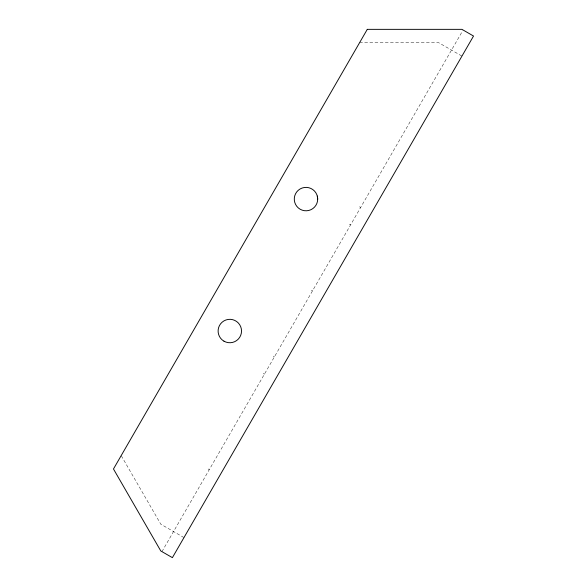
<?xml version="1.0" encoding="UTF-8"?>
<svg xmlns="http://www.w3.org/2000/svg" width="587" height="587" viewBox="0 0 587 587"><rect width="100%" height="100%" fill="white"/><g stroke="black" fill="none" stroke-linecap="round" stroke-linejoin="round"><path stroke-width="0.44" stroke-dasharray="2.94 2.2" d="M161.953 551.626L462.644 30.81M359.552 42.734L438.76 42.734L461.947 56.117M359.493 206.8L360.653 207.468M349.456 224.183L350.615 224.858M311.367 290.154L312.526 290.822M273.285 356.126L274.445 356.793M263.247 373.508L264.407 374.176M208.128 468.976L209.288 469.644M183.98 537.575L160.794 524.191L121.193 455.593"/><path stroke-width="0.88" d="M317.303 196.058L317.699 199.088A11.711 11.711 0 0 1 300.133 209.229A11.711 11.711 0 0 1 300.133 188.948A11.711 11.711 0 0 1 317.699 199.088M367.286 29.35L113.467 468.976L160.794 550.958L172.387 557.65L473.533 36.042L461.947 29.35L367.286 29.35M223.963 341.172A11.711 11.711 0 0 0 241.528 331.024A11.711 11.711 0 0 0 223.963 320.884A11.711 11.711 0 0 0 223.963 341.172"/></g></svg>
